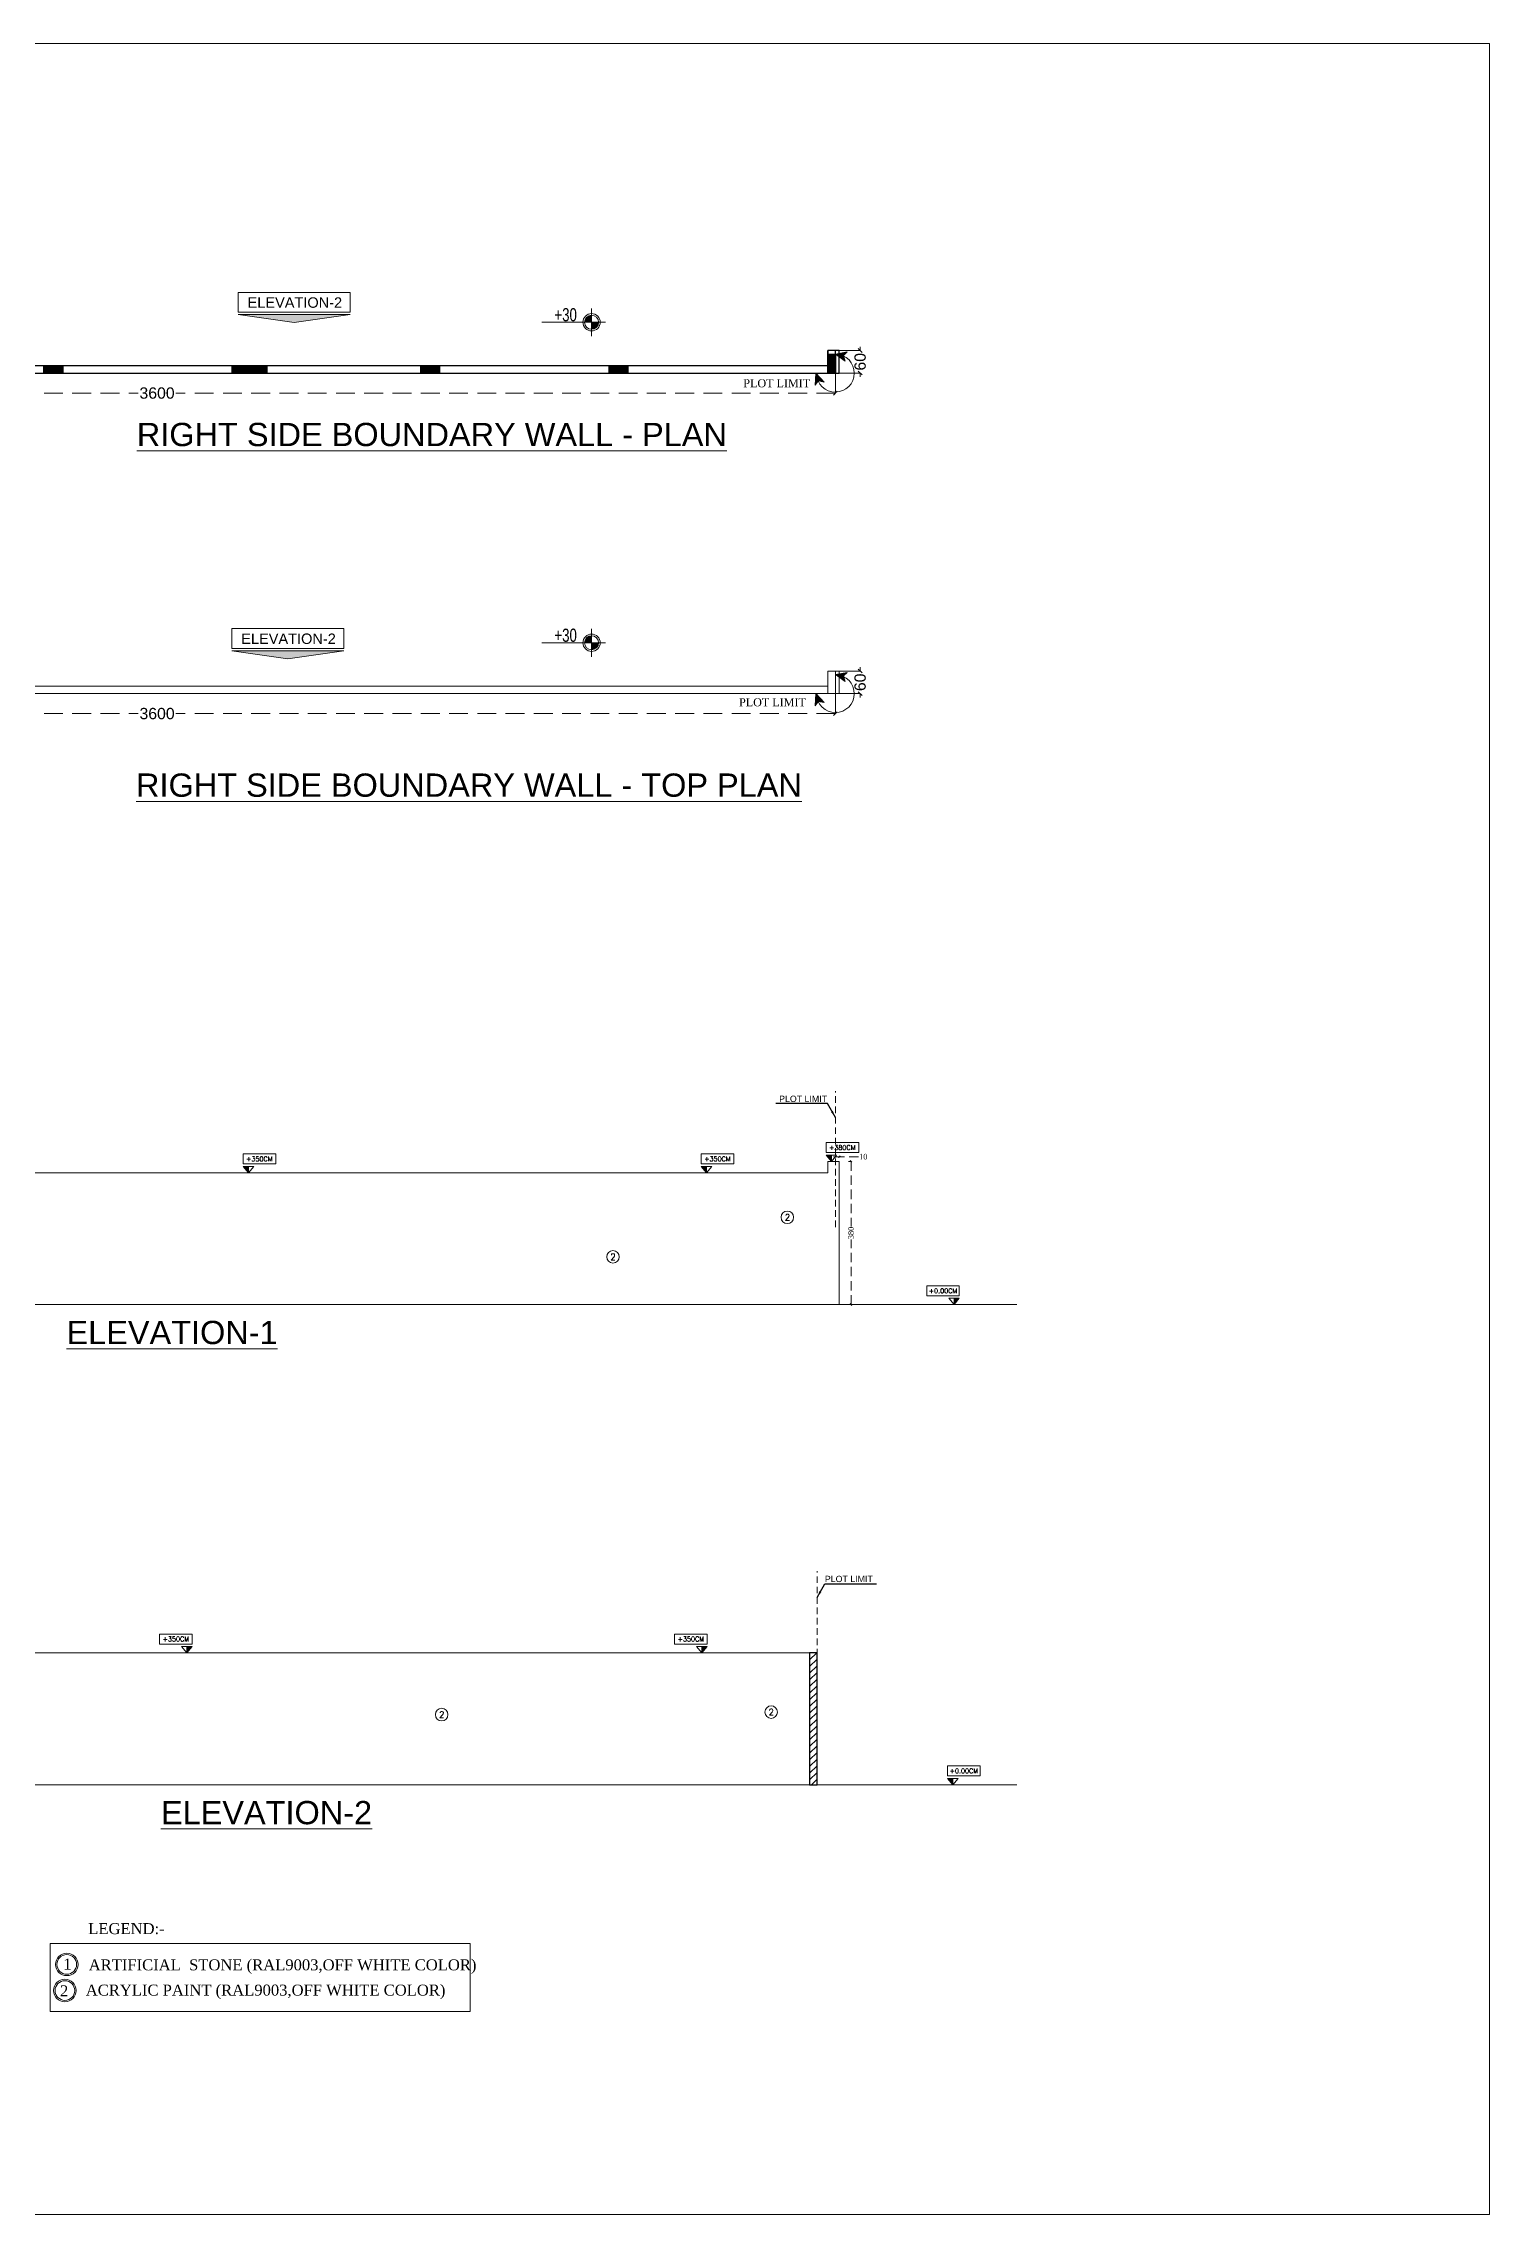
# Model space of a CAD drawing. Header units: inches. Extents: x -114 to 635, y -137 to 57.
# Drawn here: x 419 to 457.3, y -113.4 to -55.8 of the extents above; entities that cross this region are included whole.
import ezdxf
from ezdxf.enums import TextEntityAlignment as Align

# ---------------------------------------------------------------- set-up
doc = ezdxf.new("R2010")
doc.units = ezdxf.units.IN
doc.header["$MEASUREMENT"] = 0
doc.header["$PDMODE"] = 98
for name, pattern in [('ABOOD', [0.375, 0.25, -0.125]), ('DASHED', [0.75, 0.5, -0.25]), ('DASHED2', [0.375, 0.25, -0.125])]:
    doc.linetypes.add(name, pattern=pattern)
doc.layers.get('0').update_dxf_attribs({"lineweight": 5})
doc.layers.get('Defpoints').update_dxf_attribs({"lineweight": 5})
for name, color, linetype, lineweight in [('A-ARROW', 1, 'Continuous', 5), ('A-ELEV 02', 32, 'Continuous', 5), ('A-ELEVATION TAG', 230, 'Continuous', 5), ('A-FIN TAG', 1, 'Continuous', 9), ('A-FLOOR LINE', 5, 'Continuous', 20), ('A-HATCH SEC', 8, 'Continuous', 5), ('A-LEVEL TEXT', 3, 'Continuous', 5), ('A-PLOT LIMIT', 1, 'Continuous', 0), ('A-RAILING', 31, 'Continuous', 5), ('BORDER A2', 7, 'Continuous', 50), ('BOUNDARY WALL', 3, 'Continuous', 18), ('COLUMNS HATCH', 1, 'Continuous', 5), ('dim', 1, 'Continuous', 9), ('DIM.', 1, 'Continuous', 5), ('ELEVATION 02', 3, 'Continuous', 18), ('LEVEL SYMBOL', 8, 'Continuous', 5), ('LEVELS', 251, 'Continuous', 5), ('PROPOSED COLUMNS', 6, 'Continuous', 30), ('TEXT2', 7, 'Continuous', 0), ('WALL PROPOSED', 7, 'Continuous', 30)]:
    doc.layers.add(name, color=color, linetype=linetype, lineweight=lineweight)
doc.styles.add('002-F.FLOOR PLAN$0$xref plans$0$ATTRIBUTE', font='BKANT.TTF')
doc.styles.add('Arial', font='arial.ttf')
doc.styles.add('BORDER', font='times.ttf', dxfattribs={"height": 0.2})
doc.styles.add('COMP', font='complex_.ttf')
doc.styles.add('ROMANS', font='romans.shx', dxfattribs={"width": 0.7})
doc.styles.add('ST', font='times.ttf', dxfattribs={"width": 0.8})
doc.styles.get("Standard").update_dxf_attribs({"font": 'arial.ttf'})
doc.styles.add('TEXTN', font='arial.ttf', dxfattribs={"height": 0.2})
doc.styles.add('TEXTS', font='arial.ttf', dxfattribs={"width": 0.8})
doc.dimstyles.new('RASH PLAN', dxfattribs={"dimtxt": 0.15, "dimasz": 0.05, "dimexe": 0, "dimexo": 0.1, "dimgap": 0.05, "dimtad": 0, "dimdec": 0, "dimlfac": 100, "dimzin": 0, "dimdsep": 46, "dimtxsty": 'ST', "dimblk": 'OBLIQUE', "dimcen": 0.09, "dimclrd": 200, "dimclre": 6, "dimclrt": 1, "dimadec": 0, "dimazin": 0, "dimtfac": 1, "dimtdec": 0, "dimtmove": 1, "dimatfit": 3, "dimldrblk": 'OBLIQUE', "dimfxl": 0, "dimtolj": 1, "dimtzin": 0, "dimlwd": -1, "dimlwe": -1, "dimarcsym": 0})
doc.dimstyles.new('SITE RASH', dxfattribs={"dimtxt": 0.3, "dimasz": 0.1, "dimexe": 0, "dimexo": 0, "dimgap": 0.05, "dimtad": 0, "dimdec": 0, "dimlfac": 100, "dimzin": 0, "dimdsep": 46, "dimtxsty": 'Arial', "dimblk": 'OBLIQUE', "dimcen": 0.05, "dimclrd": 256, "dimclre": 256, "dimclrt": 256, "dimadec": 0, "dimazin": 0, "dimtfac": 10, "dimtdec": 0, "dimtix": 1, "dimtofl": 0, "dimtmove": 1, "dimatfit": 2, "dimldrblk": 'OBLIQUE', "dimfxl": 0.05, "dimtolj": 1, "dimtzin": 0, "dimlwd": -1, "dimlwe": -1, "dimarcsym": 0})
doc.dimstyles.get("Standard").update_dxf_attribs({"dimtxt": 0.18, "dimasz": 0.18, "dimexe": 0.18, "dimexo": 0.0625, "dimgap": 0.09, "dimtad": 0, "dimtih": 1, "dimtoh": 1, "dimdec": 4, "dimzin": 0, "dimdsep": 46, "dimtxsty": 'Standard', "dimcen": 0.09, "dimadec": 0, "dimazin": 0, "dimtfac": 1, "dimtdec": 4, "dimtofl": 0, "dimtmove": 0, "dimatfit": 3, "dimfxl": 1, "dimtolj": 1, "dimtzin": 0, "dimarcsym": 0})

# ---------------------------------------------------------------- blocks, each defined once
blk = doc.blocks.new('_Oblique')
at = {"color": 0, "lineweight": -2}
blk.add_line((-0.5, -0.5), (0.5, 0.5), dxfattribs=at)
blk = doc.blocks.new('*D885')
at = {"layer": 'Defpoints', "color": 0, "transparency": 16777216}
for p in [(403.976, -73.064), (439.976, -73.064), (439.976, -73.595)]:
    blk.add_point(p, dxfattribs=at)
at = {"layer": 'dim', "transparency": 16777216}
for p, q in [((403.976, -73.064), (403.976, -73.595)), ((439.976, -73.064), (439.976, -73.595))]:
    blk.add_line(p, q, dxfattribs=at)
at = {"layer": 'dim', "linetype": 'DASHED', "transparency": 16777216}
for p, q in [((403.976, -73.595), (421.479, -73.595)), ((439.976, -73.595), (422.473, -73.595))]:
    blk.add_line(p, q, dxfattribs=at)
at = {"layer": 'dim', "transparency": 16777216, "xscale": 0.1, "yscale": 0.1, "zscale": 0.1, "rotation": 180}
blk.add_blockref('_Oblique', (403.976, -73.595), dxfattribs=at)
at = {"layer": 'dim', "transparency": 16777216, "xscale": 0.1, "yscale": 0.1, "zscale": 0.1}
blk.add_blockref('_Oblique', (439.976, -73.595), dxfattribs=at)
at = {"layer": 'dim', "transparency": 16777216, "insert": (421.976, -73.595), "char_height": 0.3, "attachment_point": 5, "style": 'Arial'}
blk.add_mtext('\\A1;3600', dxfattribs=at)
blk = doc.blocks.new('*D886')
at = {"layer": 'Defpoints', "color": 0, "transparency": 16777216}
for p in [(439.976, -72.464), (439.976, -73.064), (440.634, -73.064)]:
    blk.add_point(p, dxfattribs=at)
at = {"layer": 'dim', "transparency": 16777216}
for p, q in [((439.976, -72.464), (440.634, -72.464)), ((439.976, -73.064), (440.634, -73.064))]:
    blk.add_line(p, q, dxfattribs=at)
at = {"layer": 'dim', "linetype": 'DASHED', "transparency": 16777216}
for p, q in [((440.634, -72.464), (440.634, -72.364)), ((440.634, -73.064), (440.634, -73.164))]:
    blk.add_line(p, q, dxfattribs=at)
at = {"layer": 'dim', "transparency": 16777216, "xscale": 0.1, "yscale": 0.1, "zscale": 0.1}
for p, rotation in [((440.634, -72.464), 270), ((440.634, -73.064), 90)]:
    blk.add_blockref('_Oblique', p, dxfattribs=dict(at, rotation=rotation))
at = {"layer": 'dim', "transparency": 16777216, "insert": (440.634, -72.764), "char_height": 0.3, "attachment_point": 5, "rotation": 90, "style": 'Arial'}
blk.add_mtext('\\A1;60', dxfattribs=at)
blk = doc.blocks.new('002-F.FLOOR PLAN$0$xref plans$0$LVL-PL')
h = blk.add_hatch(color=256)
h.paths.add_polyline_path([(0, 0.123), (0, 0), (0.123, 0, 0.414214)])
h.paths.add_polyline_path([(0, 0), (-0.123, 0, 0.414214), (0, -0.123)])
for p, q in [((0.2, 0), (-0.242, 0)), ((0, 0.242), (0, -0.242)), ((0, 0), (0.865, 0))]:
    blk.add_line(p, q)
for radius in [0.15, 0.123]:
    blk.add_circle((0, 0), radius)
at = {"style": '002-F.FLOOR PLAN$0$xref plans$0$ATTRIBUTE', "width": 0.75, "flags": 12}
for tag, p in [('LEVEL', (0.517, 0.151)), ('POSITION', (0.517, -0.154))]:
    blk.add_attdef(tag, text='', height=0.2, dxfattribs=at).set_placement(p, align=Align.MIDDLE)
blk = doc.blocks.new('*D887')
at = {"layer": 'Defpoints', "color": 0, "transparency": 16777216}
for p in [(403.976, -64.561), (439.976, -64.561), (439.976, -65.092)]:
    blk.add_point(p, dxfattribs=at)
at = {"layer": 'dim', "transparency": 16777216}
for p, q in [((403.976, -64.561), (403.976, -65.092)), ((439.976, -64.561), (439.976, -65.092))]:
    blk.add_line(p, q, dxfattribs=at)
at = {"layer": 'dim', "linetype": 'DASHED', "transparency": 16777216}
for p, q in [((403.976, -65.092), (421.479, -65.092)), ((439.976, -65.092), (422.473, -65.092))]:
    blk.add_line(p, q, dxfattribs=at)
at = {"layer": 'dim', "transparency": 16777216, "xscale": 0.1, "yscale": 0.1, "zscale": 0.1, "rotation": 180}
blk.add_blockref('_Oblique', (403.976, -65.092), dxfattribs=at)
at = {"layer": 'dim', "transparency": 16777216, "xscale": 0.1, "yscale": 0.1, "zscale": 0.1}
blk.add_blockref('_Oblique', (439.976, -65.092), dxfattribs=at)
at = {"layer": 'dim', "transparency": 16777216, "insert": (421.976, -65.092), "char_height": 0.3, "attachment_point": 5, "style": 'Arial'}
blk.add_mtext('\\A1;3600', dxfattribs=at)
blk = doc.blocks.new('*D888')
at = {"layer": 'Defpoints', "color": 0, "transparency": 16777216}
for p in [(439.976, -63.961), (439.976, -64.561), (440.634, -64.561)]:
    blk.add_point(p, dxfattribs=at)
at = {"layer": 'dim', "linetype": 'DASHED', "transparency": 16777216}
for p, q in [((440.634, -63.961), (440.634, -63.861)), ((440.634, -64.561), (440.634, -64.661))]:
    blk.add_line(p, q, dxfattribs=at)
at = {"layer": 'dim', "transparency": 16777216}
for p, q in [((439.976, -63.961), (440.634, -63.961)), ((439.976, -64.561), (440.634, -64.561))]:
    blk.add_line(p, q, dxfattribs=at)
at = {"layer": 'dim', "transparency": 16777216, "xscale": 0.1, "yscale": 0.1, "zscale": 0.1}
for p, rotation in [((440.634, -63.961), 270), ((440.634, -64.561), 90)]:
    blk.add_blockref('_Oblique', p, dxfattribs=dict(at, rotation=rotation))
at = {"layer": 'dim', "transparency": 16777216, "insert": (440.634, -64.261), "char_height": 0.3, "attachment_point": 5, "rotation": 90, "style": 'Arial'}
blk.add_mtext('\\A1;60', dxfattribs=at)
blk = doc.blocks.new('TAG-ELE-LVL')
at = {"layer": 'LEVEL SYMBOL'}
for p, q in [((-0.21, 0.35), (-0.21, 0.75)), ((-0.21, 0.75), (1.09, 0.75)), ((-0.21, 0.35), (1.09, 0.35)), ((0, 0), (0, 0.25)), ((1.09, 0.35), (1.09, 0.75))]:
    blk.add_line(p, q, dxfattribs=at)
blk.add_lwpolyline([(0, 0), (0.21, 0.25), (-0.21, 0.25)], close=True, dxfattribs=at)
blk.add_solid([(-0.21, 0.25), (0, 0), (0, 0.25)], dxfattribs=at)
at = {"layer": 'LEVEL SYMBOL', "style": 'TEXTN', "width": 0.75}
blk.add_attdef('-', (0.361, 0.07), '', height=0.175, dxfattribs=at)
at = {"layer": 'LEVELS', "color": 1, "style": 'TEXTS', "width": 0.75}
blk.add_attdef('FLOOR-NAME', text='', height=0.25, dxfattribs=at).set_placement((-0.21, 0.8), align=Align.BOTTOM_LEFT)
blk.add_attdef('LVL', text='', height=0.225, dxfattribs=at).set_placement((0.44, 0.55), align=Align.MIDDLE_CENTER)
blk = doc.blocks.new('*D891')
at = {"layer": 'Defpoints', "color": 0, "transparency": 16777216}
for p in [(440.225, -85.473), (440.392, -85.473), (440.076, -89.273)]:
    blk.add_point(p, dxfattribs=at)
at = {"layer": 'DIM.', "color": 6, "transparency": 16777216}
for p, q in [((440.325, -85.473), (440.392, -85.473)), ((440.176, -89.273), (440.392, -89.273))]:
    blk.add_line(p, q, dxfattribs=at)
at = {"layer": 'DIM.', "color": 200, "linetype": 'DASHED2', "transparency": 16777216}
for p, q in [((440.392, -85.473), (440.392, -87.197)), ((440.392, -89.273), (440.392, -87.549))]:
    blk.add_line(p, q, dxfattribs=at)
at = {"layer": 'DIM.', "color": 200, "transparency": 16777216, "xscale": 0.05, "yscale": 0.05, "zscale": 0.05}
for p, rotation in [((440.392, -85.473), 90), ((440.392, -89.273), 270)]:
    blk.add_blockref('_Oblique', p, dxfattribs=dict(at, rotation=rotation))
at = {"layer": 'DIM.', "color": 1, "transparency": 16777216, "insert": (440.392, -87.373), "char_height": 0.15, "attachment_point": 5, "rotation": 90, "style": 'ST'}
blk.add_mtext('\\A1;380', dxfattribs=at)
blk = doc.blocks.new('*D889')
at = {"layer": 'Defpoints', "color": 0, "transparency": 16777216}
for p in [(439.976, -85.473), (440.076, -85.349), (440.076, -85.473)]:
    blk.add_point(p, dxfattribs=at)
at = {"layer": 'DIM.', "color": 200, "linetype": 'DASHED2', "transparency": 16777216}
for p, q in [((439.976, -85.349), (439.926, -85.349)), ((439.976, -85.349), (440.076, -85.349)), ((439.976, -85.349), (440.076, -85.349)), ((440.076, -85.349), (440.126, -85.349)), ((440.593, -85.349), (440.076, -85.349))]:
    blk.add_line(p, q, dxfattribs=at)
at = {"layer": 'DIM.', "color": 6, "transparency": 16777216}
for p, q in [((439.976, -85.373), (439.976, -85.349)), ((440.076, -85.373), (440.076, -85.349))]:
    blk.add_line(p, q, dxfattribs=at)
at = {"layer": 'DIM.', "color": 200, "transparency": 16777216, "xscale": 0.05, "yscale": 0.05, "zscale": 0.05}
blk.add_blockref('_Oblique', (439.976, -85.349), dxfattribs=at)
at = {"layer": 'DIM.', "color": 200, "transparency": 16777216, "xscale": 0.05, "yscale": 0.05, "zscale": 0.05, "rotation": 180}
blk.add_blockref('_Oblique', (440.076, -85.349), dxfattribs=at)
at = {"layer": 'DIM.', "color": 1, "transparency": 16777216, "insert": (440.718, -85.349), "char_height": 0.15, "attachment_point": 5, "style": 'ST'}
blk.add_mtext('\\A1;10', dxfattribs=at)
blk = doc.blocks.new('FINISHING TAG')
at = {"color": 1}
blk.add_circle((0, 0), 295, dxfattribs=at)
at = {"color": 3, "style": 'COMP'}
blk.add_attdef('0', text='', height=250, dxfattribs=at).set_placement((4, -2), align=Align.MIDDLE)

msp = doc.modelspace()

# ---------------------------------------------------------------- hatches: boundary and pattern name
at = {"layer": 'A-ELEVATION TAG'}
for points in [[(425.618, -63.221), (424.132, -63.008), (427.103, -63.008)], [(425.449, -72.14), (423.964, -71.927), (426.935, -71.927)]]:
    msp.add_hatch(color=256, dxfattribs=at).paths.add_polyline_path(points)
at = {"layer": 'A-HATCH SEC', "transparency": 33554687}
h = msp.add_hatch(dxfattribs=at)
h.set_pattern_fill('ANSI31', color=256)
h.set_pattern_definition([(45, (367.68857, -40.7247), (-0.08838835, 0.08838835), [])])
h.paths.add_polyline_path([(439.29, -102.01), (439.49, -102.01), (439.49, -98.51), (439.29, -98.51)])
at = {"layer": 'A-PLOT LIMIT'}
h = msp.add_hatch(color=256, dxfattribs=at)
h.dxf.hatch_style = 1
h.paths.add_polyline_path([(440.29, -63.998), (440.188, -64.093), (440.239, -64.24), (439.976, -64.058)])
h = msp.add_hatch(color=256, dxfattribs=at)
h.dxf.hatch_style = 1
h.paths.add_polyline_path([(439.676, -64.797), (439.523, -64.766), (439.443, -64.881), (439.459, -64.561)])
h = msp.add_hatch(color=256, dxfattribs=at)
h.dxf.hatch_style = 1
h.paths.add_polyline_path([(440.29, -72.501), (440.188, -72.596), (440.239, -72.743), (439.976, -72.561)])
h = msp.add_hatch(color=256, dxfattribs=at)
h.dxf.hatch_style = 1
h.paths.add_polyline_path([(439.676, -73.3), (439.523, -73.269), (439.443, -73.384), (439.459, -73.064)])
at = {"layer": 'COLUMNS HATCH'}
for points in [[(419.473, -64.361), (419.473, -64.561), (418.973, -64.561), (418.973, -64.361)], [(424.473, -64.361), (424.473, -64.561), (423.973, -64.561), (423.973, -64.361)], [(424.893, -64.361), (424.893, -64.561), (424.493, -64.561), (424.493, -64.361)], [(429.473, -64.361), (429.473, -64.561), (428.973, -64.561), (428.973, -64.361)], [(434.473, -64.361), (434.473, -64.561), (433.973, -64.561), (433.973, -64.361)], [(439.976, -64.561), (439.776, -64.561), (439.776, -64.061), (439.976, -64.061)]]:
    msp.add_hatch(color=256, dxfattribs=at).paths.add_polyline_path(points)

# ---------------------------------------------------------------- linework, layer by layer
at = {"layer": 'A-ARROW'}
for points in [[(439.459, -64.561), (439.443, -64.881)], [(439.459, -73.064), (439.443, -73.384)]]:
    msp.add_lwpolyline(points, dxfattribs=at)
at = {"layer": 'A-ELEV 02'}
msp.add_line((439.49, -98.51), (439.49, -102.01), dxfattribs=at)
at = {"layer": 'A-ELEVATION TAG'}
for p, q in [((424.132, -63.008), (427.103, -63.008)), ((423.964, -71.927), (426.935, -71.927))]:
    msp.add_line(p, q, dxfattribs=at)
for points in [[(424.132, -62.421), (427.103, -62.421), (427.103, -62.946), (424.132, -62.946)], [(423.964, -71.34), (426.935, -71.34), (426.935, -71.865), (423.964, -71.865)]]:
    msp.add_lwpolyline(points, close=True, dxfattribs=at)
for points in [[(424.132, -63.008), (425.618, -63.221), (427.103, -63.008)], [(423.964, -71.927), (425.449, -72.14), (426.935, -71.927)]]:
    msp.add_lwpolyline(points, dxfattribs=at)
at = {"layer": 'A-FLOOR LINE'}
for p, q in [((398.677, -89.273), (444.793, -89.273)), ((444.789, -102.01), (398.673, -102.01))]:
    msp.add_line(p, q, dxfattribs=at)
at = {"layer": 'A-PLOT LIMIT', "linetype": 'ABOOD', "ltscale": 0.7}
for p, q in [((439.976, -87.221), (439.976, -83.612)), ((439.976, -87.221), (439.976, -83.612)), ((439.976, -87.221), (439.976, -83.612)), ((439.976, -87.221), (439.976, -83.612)), ((439.49, -99.958), (439.49, -96.349)), ((439.49, -99.958), (439.49, -96.349))]:
    msp.add_line(p, q, dxfattribs=at)
at = {"layer": 'A-PLOT LIMIT'}
for points in [[(440.29, -63.998), (440.188, -64.093), (440.239, -64.24), (439.976, -64.058)], [(439.676, -64.797), (439.523, -64.766), (439.443, -64.881), (439.459, -64.561)], [(440.29, -72.501), (440.188, -72.596), (440.239, -72.743), (439.976, -72.561)], [(439.676, -73.3), (439.523, -73.269), (439.443, -73.384), (439.459, -73.064)]]:
    msp.add_lwpolyline(points, close=True, dxfattribs=at)
for points in [[(440.239, -64.24), (440.188, -64.093), (440.29, -63.998)], [(440.239, -72.743), (440.188, -72.596), (440.29, -72.501)]]:
    msp.add_lwpolyline(points, dxfattribs=at)
for centre in [(439.976, -64.561), (439.976, -73.064)]:
    msp.add_arc(centre, 0.503, 181.66993, 88.19755, dxfattribs=at)
at = {"layer": 'A-RAILING'}
for p, q in [((439.976, -63.961), (439.776, -63.961)), ((439.976, -72.464), (439.776, -72.464))]:
    msp.add_line(p, q, dxfattribs=at)
at = {"layer": 'BORDER A2', "lineweight": 5}
msp.add_lwpolyline([(387.038, -113.415), (457.338, -113.415), (457.338, -55.815), (387.038, -55.815)], close=True, dxfattribs=at)
at = {"layer": 'BOUNDARY WALL'}
for points in [[(403.976, -72.125), (403.976, -73.064), (439.976, -73.064), (439.976, -72.464)], [(404.176, -72.007), (404.176, -72.864), (439.776, -72.864), (439.776, -72.464)]]:
    msp.add_lwpolyline(points, dxfattribs=at)
msp.add_lwpolyline([(439.776, -72.464), (439.776, -73.064), (440.076, -73.064), (440.076, -72.464)], close=True, dxfattribs=at)
at = {"layer": 'ELEVATION 02'}
for p, q in [((439.776, -85.473), (439.776, -85.773)), ((439.776, -85.473), (440.076, -85.473)), ((440.076, -85.473), (440.076, -89.273))]:
    msp.add_line(p, q, dxfattribs=at)
for points in [[(439.776, -85.773), (403.976, -85.773)], [(403.69, -98.51), (439.49, -98.51)]]:
    msp.add_lwpolyline(points, dxfattribs=at)
at = {"layer": 'PROPOSED COLUMNS'}
for points in [[(419.473, -64.361), (419.473, -64.561), (418.973, -64.561), (418.973, -64.361)], [(424.473, -64.361), (424.473, -64.561), (423.973, -64.561), (423.973, -64.361)], [(424.893, -64.361), (424.893, -64.561), (424.493, -64.561), (424.493, -64.361)], [(429.473, -64.361), (429.473, -64.561), (428.973, -64.561), (428.973, -64.361)], [(434.473, -64.361), (434.473, -64.561), (433.973, -64.561), (433.973, -64.361)], [(439.976, -64.561), (439.776, -64.561), (439.776, -64.061), (439.976, -64.061)]]:
    msp.add_lwpolyline(points, close=True, dxfattribs=at)
at = {"layer": 'TEXT2'}
msp.add_lwpolyline([(419.139, -108.031), (430.286, -108.031), (430.286, -106.221), (419.139, -106.221)], close=True, dxfattribs=at)
for centre, radius in [((419.581, -106.778), 0.298), ((419.581, -106.778), 0.261), ((419.53, -107.47), 0.298), ((419.53, -107.47), 0.261)]:
    msp.add_circle(centre, radius, dxfattribs=at)
at = {"layer": 'WALL PROPOSED'}
for points in [[(403.976, -63.621), (403.976, -64.561), (439.976, -64.561), (439.976, -63.961)], [(404.176, -63.504), (404.176, -64.361), (439.776, -64.361), (439.776, -63.961)]]:
    msp.add_lwpolyline(points, dxfattribs=at)
for points in [[(439.776, -63.961), (439.776, -64.561), (440.076, -64.561), (440.076, -63.961)], [(439.29, -102.01), (439.49, -102.01), (439.49, -98.51), (439.29, -98.51)]]:
    msp.add_lwpolyline(points, close=True, dxfattribs=at)

# ---------------------------------------------------------------- block references
at = {"layer": 'A-FIN TAG'}
ref = msp.add_blockref('FINISHING TAG', (438.703, -86.957), dxfattribs=dict(at, xscale=0.0005631999999877735, yscale=0.0005631999999877735, zscale=0.0005631999999877735))
ref.add_attrib('0', '2', dxfattribs={"layer": '0', "color": 3, "height": 0.169, "style": 'COMP'}).set_placement((438.706, -86.958), align=Align.MIDDLE)
ref = msp.add_blockref('FINISHING TAG', (434.074, -88.006), dxfattribs=dict(at, xscale=0.0005631999999877735, yscale=0.0005631999999877735, zscale=0.0005631999999877735))
ref.add_attrib('0', '2', dxfattribs={"layer": '0', "color": 3, "height": 0.169, "style": 'COMP'}).set_placement((434.076, -88.007), align=Align.MIDDLE)
ref = msp.add_blockref('FINISHING TAG', (429.527, -100.15), dxfattribs=dict(at, xscale=0.0005631999999877735, yscale=0.0005631999999877735, zscale=0.0005631999999877735))
ref.add_attrib('0', '2', dxfattribs={"layer": '0', "color": 3, "height": 0.169, "style": 'COMP'}).set_placement((429.53, -100.151), align=Align.MIDDLE)
ref = msp.add_blockref('FINISHING TAG', (438.272, -100.084), dxfattribs=dict(at, xscale=0.0005631999999877735, yscale=0.0005631999999877735, zscale=0.0005631999999877735))
ref.add_attrib('0', '2', dxfattribs={"layer": '0', "color": 3, "height": 0.169, "style": 'COMP'}).set_placement((438.275, -100.085), align=Align.MIDDLE)
at = {"layer": 'LEVEL SYMBOL', "linetype": 'Continuous', "lineweight": 0}
ref = msp.add_blockref('002-F.FLOOR PLAN$0$xref plans$0$LVL-PL', (433.507, -63.212), dxfattribs=dict(at, xscale=-1.524000000000014, yscale=1.524000000000014, zscale=1.524000000000014))
ref.add_attrib('LEVEL', '+30', dxfattribs={"layer": '0', "lineweight": 5, "height": 0.35, "rotation": 0, "style": '002-F.FLOOR PLAN$0$xref plans$0$ATTRIBUTE', "width": 0.75}).set_placement((432.819, -63.012), align=Align.MIDDLE)
ref = msp.add_blockref('002-F.FLOOR PLAN$0$xref plans$0$LVL-PL', (433.507, -71.715), dxfattribs=dict(at, xscale=-1.524000000000014, yscale=1.524000000000014, zscale=1.524000000000014))
ref.add_attrib('LEVEL', '+30', dxfattribs={"layer": '0', "lineweight": 5, "height": 0.35, "rotation": 0, "style": '002-F.FLOOR PLAN$0$xref plans$0$ATTRIBUTE', "width": 0.75}).set_placement((432.819, -71.515), align=Align.MIDDLE)
at = {"layer": 'LEVEL SYMBOL'}
ref = msp.add_blockref('TAG-ELE-LVL', (439.87, -85.473), dxfattribs=dict(at, xscale=0.6652799999999388, yscale=0.6652799999999388, zscale=0.6652799999999388))
ref.add_attrib('LVL', '+380CM', dxfattribs={"layer": 'A-LEVEL TEXT', "height": 0.125, "style": 'ROMANS'}).set_placement((440.16, -85.107), align=Align.MIDDLE_CENTER)
ref = msp.add_blockref('TAG-ELE-LVL', (424.402, -85.774), dxfattribs=dict(at, xscale=0.6652799999999388, yscale=0.6652799999999388, zscale=0.6652799999999388))
ref.add_attrib('LVL', '+350CM', dxfattribs={"layer": 'A-LEVEL TEXT', "height": 0.125, "style": 'ROMANS'}).set_placement((424.692, -85.408), align=Align.MIDDLE_CENTER)
ref = msp.add_blockref('TAG-ELE-LVL', (436.558, -85.773), dxfattribs=dict(at, xscale=0.6652799999999388, yscale=0.6652799999999388, zscale=0.6652799999999388))
ref.add_attrib('LVL', '+350CM', dxfattribs={"layer": 'A-LEVEL TEXT', "height": 0.125, "style": 'ROMANS'}).set_placement((436.848, -85.407), align=Align.MIDDLE_CENTER)
ref = msp.add_blockref('TAG-ELE-LVL', (443.125, -89.273, 0), dxfattribs=dict(at, xscale=-0.6652799999999388, yscale=0.6652799999999388, zscale=0.6652799999999388))
ref.add_attrib('LVL', '+0.00CM', dxfattribs={"layer": 'A-LEVEL TEXT', "height": 0.125, "style": 'ROMANS'}).set_placement((442.835, -88.907, 0), align=Align.MIDDLE_CENTER)
ref = msp.add_blockref('TAG-ELE-LVL', (422.765, -98.511), dxfattribs=dict(at, xscale=-0.6652799999999388, yscale=0.6652799999999388, zscale=0.6652799999999388))
ref.add_attrib('LVL', '+350CM', dxfattribs={"layer": 'A-LEVEL TEXT', "height": 0.125, "style": 'ROMANS'}).set_placement((422.475, -98.145), align=Align.MIDDLE_CENTER)
ref = msp.add_blockref('TAG-ELE-LVL', (436.433, -98.511), dxfattribs=dict(at, xscale=-0.6652799999999388, yscale=0.6652799999999388, zscale=0.6652799999999388))
ref.add_attrib('LVL', '+350CM', dxfattribs={"layer": 'A-LEVEL TEXT', "height": 0.125, "style": 'ROMANS'}).set_placement((436.143, -98.145), align=Align.MIDDLE_CENTER)
ref = msp.add_blockref('TAG-ELE-LVL', (443.096, -102.01, 0), dxfattribs=dict(at, xscale=0.6652799999999388, yscale=0.6652799999999388, zscale=0.6652799999999388))
ref.add_attrib('LVL', '+0.00CM', dxfattribs={"layer": 'A-LEVEL TEXT', "height": 0.125, "style": 'ROMANS'}).set_placement((443.386, -101.644, 0), align=Align.MIDDLE_CENTER)

# ---------------------------------------------------------------- texts
at = {"layer": 'A-ELEVATION TAG', "style": 'Arial'}
for p in [(425.633, -62.827), (425.465, -71.746)]:
    msp.add_text('ELEVATION-2', height=0.27616, dxfattribs=at).set_placement(p, align=Align.CENTER)
for s, p in [('%%URIGHT SIDE BOUNDARY WALL - PLAN', (421.439, -66.498)), ('%%URIGHT SIDE BOUNDARY WALL - TOP PLAN', (421.418, -75.8)), ('%%UELEVATION-1', (419.573, -90.321)), ('%%UELEVATION-2', (422.079, -103.059))]:
    msp.add_text(s, height=0.61699, dxfattribs=at).set_placement(p)
at = {"layer": 'A-LEVEL TEXT', "style": 'Arial'}
for p in [(438.484, -83.898), (438.484, -83.898), (439.698, -96.635)]:
    msp.add_text('PLOT LIMIT', height=0.1672, dxfattribs=at).set_placement(p)
at = {"layer": 'A-PLOT LIMIT', "style": 'BORDER'}
for p in [(437.534, -64.936), (437.421, -73.4)]:
    msp.add_text('PLOT LIMIT', height=0.2123, rotation=0.01705, dxfattribs=at).set_placement(p)
at = {"layer": 'TEXT2', "style": 'BORDER'}
for s, height, p in [('LEGEND:-', 0.2913, (420.15, -105.974)), ('1', 0.291, (419.486, -106.915)), ('ARTIFICIAL  STONE (RAL9003,OFF WHITE COLOR)', 0.29127, (420.162, -106.935)), ('2', 0.291, (419.4, -107.624)), ('ACRYLIC PAINT (RAL9003,OFF WHITE COLOR)', 0.29127, (420.084, -107.605))]:
    msp.add_text(s, height=height, dxfattribs=at).set_placement(p)

# ---------------------------------------------------------------- dimensions: what is measured, and where the dimension line sits
at = {"layer": 'dim', "color": 6}
for base, p1, p2, picture, middle in [((440.634, -64.561), (439.976, -63.961), (439.976, -64.561), '*D888', (440.634, -64.261)), ((440.634, -73.064), (439.976, -72.464), (439.976, -73.064), '*D886', (440.634, -72.764))]:
    dim = msp.add_linear_dim(base=base, p1=p1, p2=p2, angle=270, dimstyle='SITE RASH', dxfattribs=at)
    dim.commit()
    dim.dimension.update_dxf_attribs({"geometry": picture, "text_midpoint": middle})
for base, p1, p2, picture, middle in [((439.976, -65.092), (403.976, -64.561), (439.976, -64.561), '*D887', (421.976, -65.092)), ((439.976, -73.595), (403.976, -73.064), (439.976, -73.064), '*D885', (421.976, -73.595))]:
    dim = msp.add_linear_dim(base=base, p1=p1, p2=p2, dimstyle='SITE RASH', dxfattribs=at)
    dim.commit()
    dim.dimension.update_dxf_attribs({"geometry": picture, "text_midpoint": middle})
at = {"layer": 'DIM.'}
dim = msp.add_linear_dim(base=(440.076, -85.349), p1=(439.976, -85.473), p2=(440.076, -85.473), angle=180, dimstyle='RASH PLAN', dxfattribs=at)
dim.commit()
dim.dimension.update_dxf_attribs({"geometry": '*D889', "text_midpoint": (440.718, -85.351), "dimtype": 160})
dim = msp.add_linear_dim(base=(440.392, -85.473), p1=(440.076, -89.273), p2=(440.225, -85.473), angle=90, dimstyle='RASH PLAN', dxfattribs=at)
dim.commit()
dim.dimension.update_dxf_attribs({"geometry": '*D891', "text_midpoint": (440.392, -87.373)})

# ---------------------------------------------------------------- leaders
at = {"layer": 'A-ARROW'}
for points in [[(439.976, -84.306, 0), (439.768, -83.942, 0), (438.396, -83.942, 0)], [(439.976, -84.306, 0), (439.768, -83.942, 0), (438.396, -83.942, 0)], [(439.49, -97.043, 0), (439.699, -96.68, 0), (441.071, -96.68, 0)]]:
    msp.add_leader(points, dimstyle='Standard', override={"dimgap": 0.09, "dimtad": 0, "dimclrd": 256}, dxfattribs=at)

doc.saveas('drawing.dxf')
